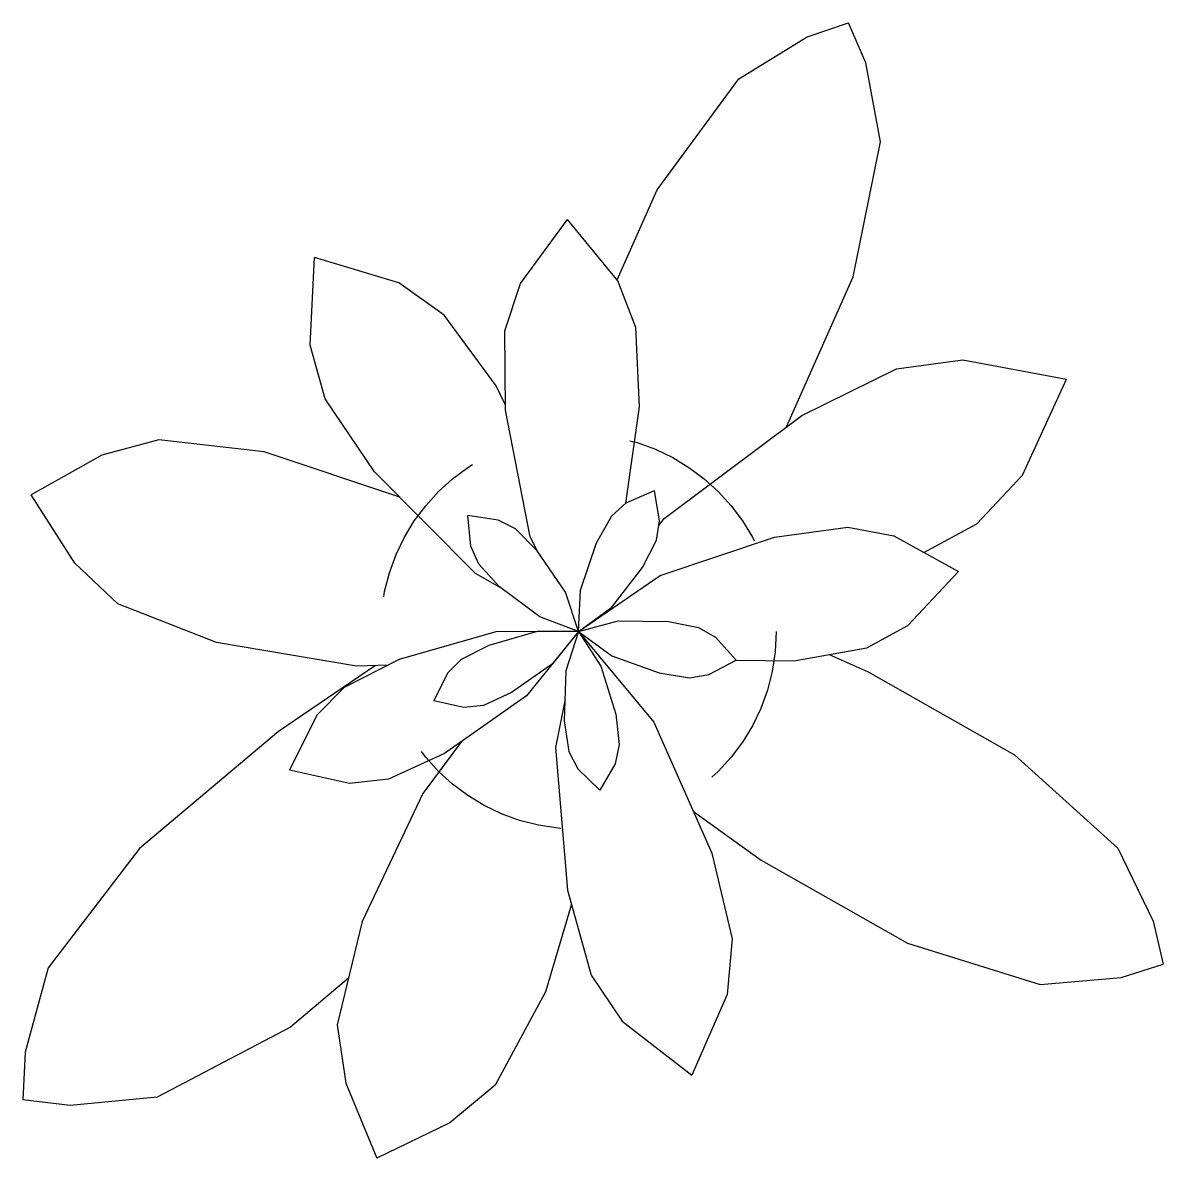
# Model space of a CAD drawing. Extents: x 26.261 to 26.956, y 17.729 to 18.421.
import ezdxf

# ---------------------------------------------------------------- set-up
doc = ezdxf.new("R2010")
doc.units = 0
doc.header["$LTSCALE"] = 0.5
doc.linetypes.add('HIDDEN2', pattern=[0.1875, 0.125, -0.0625])
doc.layers.get('0').update_dxf_attribs({"linetype": 'CONTINUOUS'})

msp = doc.modelspace()

# ---------------------------------------------------------------- linework, layer by layer
for points in [[(26.62364, 18.2644), (26.64798, 18.31926), (26.69777, 18.38691), (26.73955, 18.41249), (26.76467, 18.42112)], [(26.72685, 18.17475), (26.76745, 18.26625), (26.7842, 18.34856), (26.77513, 18.3967), (26.76467, 18.42112)], [(26.5749, 18.09933), (26.57061, 18.10775), (26.55558, 18.18493), (26.55523, 18.23322), (26.56469, 18.26227), (26.5934, 18.30111)], [(26.62899, 18.12826), (26.63727, 18.18708), (26.63507, 18.23532), (26.6241, 18.26383), (26.5934, 18.30111)], [(26.5537, 18.07602), (26.53724, 18.08528), (26.47577, 18.14736), (26.44569, 18.1918), (26.43653, 18.22448), (26.43912, 18.27808)], [(26.55555, 18.18809), (26.54997, 18.1997), (26.5182, 18.24295), (26.49049, 18.26255), (26.43912, 18.27808)], [(26.6491, 18.11468), (26.65224, 18.11882), (26.73612, 18.1817), (26.79389, 18.21017), (26.83424, 18.21569), (26.89753, 18.20381)], [(26.81059, 18.09814), (26.84279, 18.11557), (26.87063, 18.1453), (26.89753, 18.20381)], [(26.49123, 18.13175), (26.49057, 18.13212), (26.40848, 18.15951), (26.34428, 18.1669), (26.30955, 18.15744), (26.26639, 18.13324)], [(26.6, 18.05), (26.62034, 18.06488), (26.63911, 18.08902), (26.64771, 18.10572), (26.64953, 18.11746), (26.64639, 18.13597)], [(26.6, 18.05), (26.60127, 18.07517), (26.61114, 18.10411), (26.62037, 18.12046), (26.62918, 18.12843), (26.64639, 18.13597)], [(26.48424, 18.0295), (26.46481, 18.02891), (26.37948, 18.0433), (26.31934, 18.06694), (26.29312, 18.09161), (26.26639, 18.13324)], [(26.6, 18.05), (26.59213, 18.07394), (26.57498, 18.09925), (26.56175, 18.11259), (26.55115, 18.11795), (26.53257, 18.12068)], [(26.6, 18.05), (26.57646, 18.05898), (26.55198, 18.07731), (26.53928, 18.09115), (26.53443, 18.10199), (26.53257, 18.12068)], [(26.6, 18.05), (26.64989, 18.08418), (26.7195, 18.10743), (26.76415, 18.11359), (26.79218, 18.10835), (26.8316, 18.08649)], [(26.69607, 18.03244), (26.73137, 18.03209), (26.77575, 18.03996), (26.80081, 18.05356), (26.8316, 18.08649)], [(26.6, 18.05), (26.62433, 18.05657), (26.6549, 18.05613), (26.67331, 18.0524), (26.68361, 18.04648), (26.6961, 18.03245)], [(26.6, 18.05), (26.56836, 18.01077), (26.51837, 17.97554), (26.4842, 17.95994), (26.46058, 17.9574), (26.42388, 17.96542)], [(26.6, 18.05), (26.5496, 18.04983), (26.49086, 18.03284), (26.45731, 18.01593), (26.44057, 17.99907), (26.42388, 17.96542)], [(26.6, 18.05), (26.58418, 18.03038), (26.55919, 18.01277), (26.5421, 18.00497), (26.53029, 18.0037), (26.51194, 18.00771)], [(26.6, 18.05), (26.5748, 18.04992), (26.54543, 18.04142), (26.52866, 18.03296), (26.52028, 18.02454), (26.51194, 18.00771)], [(26.6, 18.05), (26.59229, 18.02601), (26.5913, 17.99545), (26.59415, 17.97688), (26.59958, 17.96632), (26.61301, 17.95318)], [(26.6, 18.05), (26.62044, 18.03526), (26.64919, 18.02486), (26.66773, 18.02185), (26.67946, 18.02374), (26.6961, 18.03245)], [(26.6, 18.05), (26.64609, 17.99469), (26.68143, 17.91479), (26.69372, 17.86255), (26.69065, 17.82875), (26.66914, 17.77959)], [(26.6, 18.05), (26.61377, 18.02889), (26.62279, 17.99968), (26.62494, 17.98102), (26.62249, 17.96939), (26.61301, 17.95318)], [(26.75277, 18.03588), (26.77669, 18.02542), (26.8658, 17.97471), (26.9288, 17.91787), (26.95031, 17.87331), (26.95645, 17.84719)], [(26.47643, 18.02927), (26.41721, 17.98912), (26.33255, 17.91775), (26.27684, 17.84498), (26.26277, 17.79343), (26.26138, 17.76449)], [(26.5917, 18.00776), (26.58611, 17.97935), (26.59346, 17.8923), (26.60775, 17.84057), (26.62667, 17.81239), (26.66914, 17.77959)], [(26.52884, 17.98292), (26.50526, 17.95128), (26.46816, 17.87311), (26.45308, 17.81027), (26.45828, 17.77465), (26.47708, 17.72888)], [(26.67018, 17.94023), (26.7114, 17.91067), (26.80052, 17.85997), (26.88157, 17.83486), (26.93086, 17.83913), (26.95645, 17.84719)], [(26.59584, 17.88367), (26.58003, 17.83029), (26.5493, 17.77344), (26.52164, 17.75039), (26.47708, 17.72888)], [(26.45988, 17.8386), (26.42446, 17.80874), (26.34333, 17.76613), (26.29015, 17.76096), (26.26138, 17.76449)]]:
    msp.add_lwpolyline(points)
at = {"linetype": 'HIDDEN2'}
msp.add_circle((26.6, 18.05), 0.1206, dxfattribs=at)

doc.saveas('drawing.dxf')
